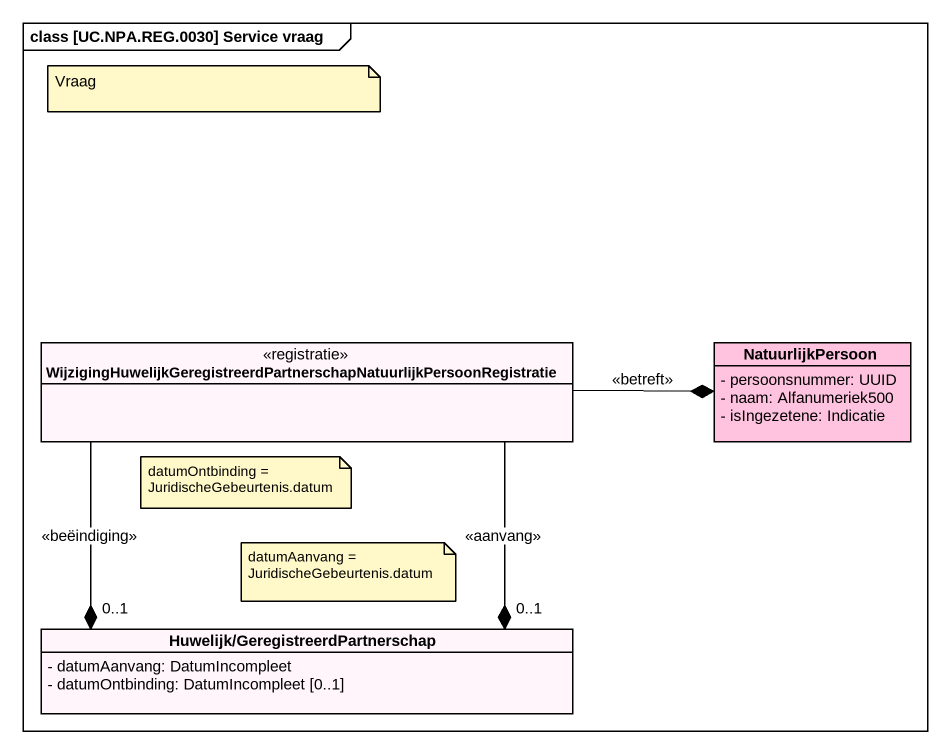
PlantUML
@startuml
mainframe class [UC.NPA.REG.0030] Service vraag
hide circle
hide empty members
skinparam classAttributeIconSize 0
class "WijzigingHuwelijkGeregistreerdPartnerschapNatuurlijkPersoonRegistratie" as WijzigingHuwelijkGeregistree <<registratie>> #FFF5FA
class NatuurlijkPersoon #FFC3DF {
  - persoonsnummer: UUID
  - naam: Alfanumeriek500
  - isIngezetene: Indicatie
}
class "Huwelijk/GeregistreerdPartnerschap" as Huwelijk #FFF5FA {
  - datumAanvang: DatumIncompleet
  - datumOntbinding: DatumIncompleet [0..1]
}
WijzigingHuwelijkGeregistree -right-* NatuurlijkPersoon : <<betreft>>
WijzigingHuwelijkGeregistree --* "0..1" Huwelijk : <<aanvang>>
WijzigingHuwelijkGeregistree --* "0..1" Huwelijk : <<beëindiging>>
note as N1
  Vraag
end note
note as N2
  datumOntbinding = JuridischeGebeurtenis.datum
end note
note as N3
  datumAanvang = JuridischeGebeurtenis.datum
end note
@enduml
